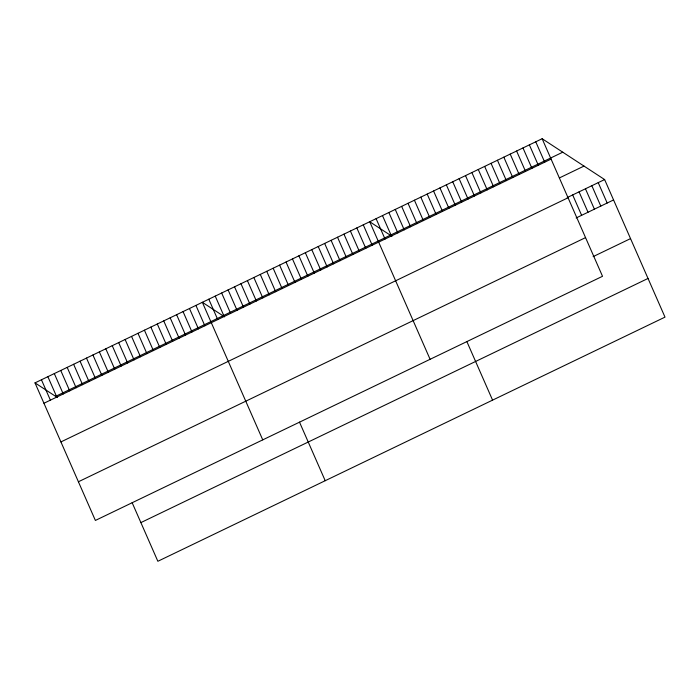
<?xml version="1.0" encoding="UTF-8"?>
<svg xmlns="http://www.w3.org/2000/svg" width="700" height="700" viewBox="0 0 700 700"><rect width="100%" height="100%" fill="white"/><g stroke="black" fill="none" stroke-linecap="round" stroke-linejoin="round"><path stroke-width="1.05" d="M542.141 138.722L602.525 276.29L95.384 520.441L35 382.874L542.141 138.722L604.616 179.559L665 317.126L157.859 561.278L132.143 502.688M55.615 396.349L562.756 152.197M43.951 403.252L551.084 159.11M559.361 177.949L584.001 166.084M567.21 197.566L604.616 179.559M60.918 441.928L568.059 197.776M576.153 217.954L613.559 199.946M78.409 481.766L585.55 237.615M593.128 256.62L630.534 238.612M140.884 522.602L648.025 278.451M391.965 236.276L369.714 221.734L430.098 359.301M224.604 316.846L202.352 302.304L262.745 439.871M35 382.874L57.251 397.416M598.229 182.639L607.171 203.018M591.841 185.71L600.793 206.089M585.454 188.79L594.405 209.169M579.066 191.861L588.017 212.24M572.679 194.933L581.63 215.32M535.754 141.803L544.705 162.181M529.366 144.874L538.317 165.252M522.979 147.945L531.93 168.332M516.6 151.025L525.543 171.404M510.213 154.096L519.155 174.475M503.825 157.168L512.767 177.555M497.438 160.248L506.38 180.626M491.05 163.319L500.001 183.706M484.662 166.399L493.614 186.778M478.275 169.47L487.226 189.849M471.896 172.541L480.839 192.929M465.509 175.621L474.451 196M459.121 178.692L468.064 199.071M452.734 181.764L461.685 202.151M446.346 184.844L455.298 205.222M439.959 187.915L448.91 208.294M433.571 190.995L442.523 211.374M427.192 194.066L436.135 214.445M420.805 197.138L429.748 217.525M414.418 200.218L423.36 220.596M408.03 203.289L416.981 223.668M466.856 341.547L492.573 400.137M401.642 206.36L410.594 226.748M395.255 209.44L404.206 229.819M388.868 212.511L397.819 232.89M382.489 215.582L391.431 235.97M376.101 218.662L385.044 239.041M363.274 224.831L372.225 245.219M356.842 227.938L365.785 248.316M350.402 231.035L359.354 251.414M343.963 234.132L352.914 254.511M337.531 237.23L346.474 257.609M331.091 240.328L340.043 260.706M324.651 243.425L333.602 263.812M318.22 246.523L327.162 266.91M311.78 249.629L320.731 270.007M305.349 252.726L314.291 273.105M298.909 255.824L307.851 276.203M292.469 258.921L301.42 279.3M286.037 262.019L294.98 282.406M279.598 265.116L288.549 285.504M273.158 268.214L282.109 288.601M266.726 271.32L275.669 291.699M260.286 274.418L269.238 294.796M253.855 277.515L262.797 297.894M247.415 280.613L256.358 300.991M240.975 283.71L249.926 304.098M299.495 422.118L325.211 480.707M234.544 286.808L243.486 307.195M228.104 289.914L237.046 310.293M221.664 293.011L230.615 313.39M215.232 296.109L224.175 316.488M208.793 299.206L217.744 319.585M195.921 305.401L204.864 325.789M189.481 308.499L198.433 328.886M183.05 311.605L191.992 331.984M176.61 314.703L185.553 335.081M170.17 317.8L179.121 338.179M163.739 320.898L172.681 341.276M157.299 323.995L166.25 344.382M150.859 327.092L159.81 347.48M144.428 330.199L153.37 350.578M137.987 333.296L146.939 353.675M131.548 336.394L140.499 356.773M125.116 339.491L134.059 359.87M118.676 342.589L127.628 362.967M112.245 345.686L121.188 366.074M105.805 348.784L114.747 369.171M99.365 351.89L108.316 372.269M92.934 354.988L101.876 375.366M86.494 358.085L95.445 378.464M80.054 361.183L89.005 381.561M73.623 364.28L82.565 384.668M67.183 367.377L76.134 387.765M60.751 370.475L69.694 390.863M54.311 373.581L63.254 393.96M47.871 376.679L56.822 397.058M41.44 379.776L50.383 400.155"/></g></svg>
